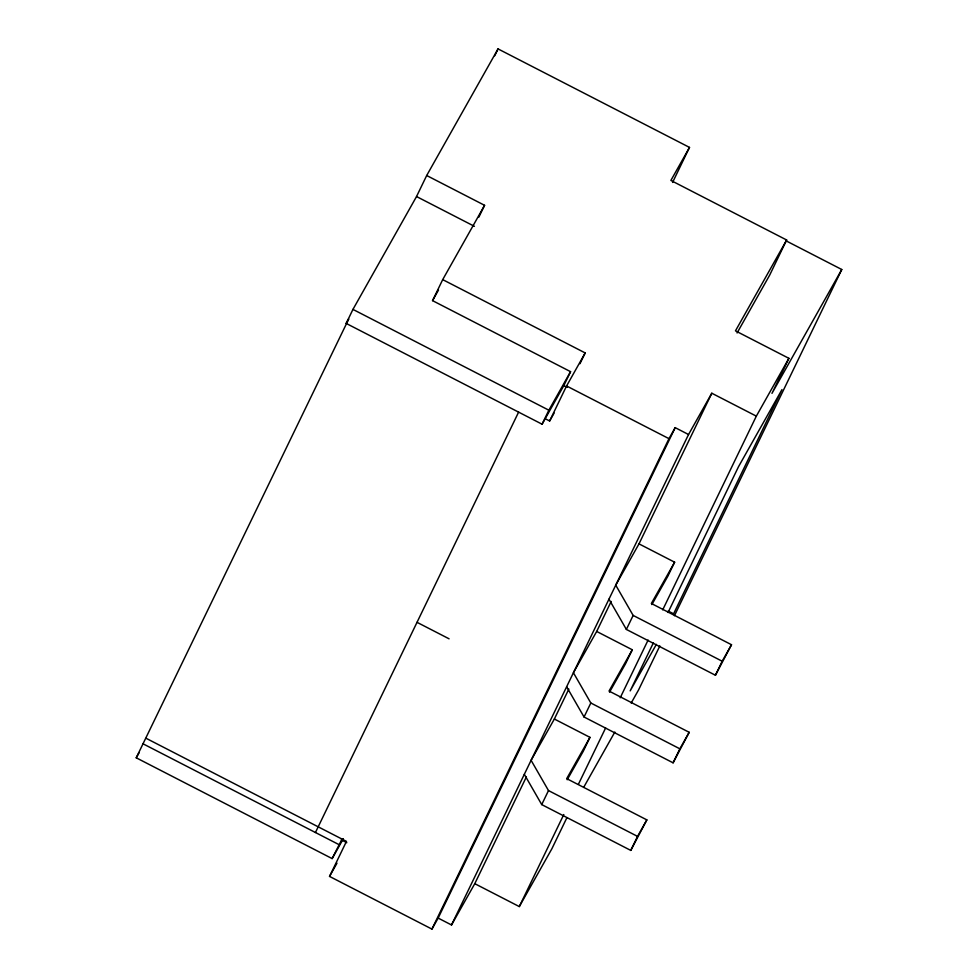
<?xml version="1.0" encoding="UTF-8"?>
<svg xmlns="http://www.w3.org/2000/svg" width="978" height="978" viewBox="0 0 978 978"><rect width="100%" height="100%" fill="white"/><g stroke="black" fill="none" stroke-linecap="round" stroke-linejoin="round"><path stroke-width="1.47" d="M343.376 838.672L332.141 858.598L136.235 757.803L348.608 319.28M426.689 175.514L484.575 205.307L442.704 279.622L432.545 300.637L570.565 371.664L563.793 385.674L542.081 424.207L346.175 323.412L352.948 309.403L416.53 196.541L426.689 175.514L498.034 48.9L689.502 147.409L672.571 182.446M494.721 55.77L498.034 48.9M478.865 217.128L484.575 205.307M315.442 832.51L518.609 412.129M332.141 858.598L342.019 839.087M542.081 424.207L548.854 410.198L570.565 371.664M689.502 147.409L670.884 180.441L786.654 240.001L735.468 330.845L788.904 358.327L756.336 416.139L711.801 393.229L688.536 434.513L675.187 427.643L438.156 918.085L431.946 929.1L329.537 876.41L346.469 841.373L146.101 738.292M545.186 418.706L549.636 420.992L566.568 385.968L585.186 352.936L442.704 279.622M579.966 363.706L585.186 352.936M431.946 929.1L668.976 438.657L675.187 427.643M438.156 918.085L451.518 924.968L688.536 434.513M451.518 924.968L474.782 883.672L526.396 776.862M554.355 719.026L589.966 737.351L566.702 778.635L646.849 819.882L637.546 836.386L548.499 790.579L531.091 760.309L554.355 719.026L568.841 689.05M596.678 631.446L632.301 649.771L609.037 691.055L689.184 732.302L679.869 748.818L590.822 702.999L573.414 672.73L596.678 631.446L611.164 601.47M639.001 543.866L674.624 562.191L651.36 603.475L731.507 644.722L722.204 661.238L633.145 615.419L615.737 585.15L639.001 543.866L711.801 393.229M786.654 240.001L769.723 275.038L737.082 332.96M646.849 819.882L630.773 850.408L541.726 804.588L548.499 790.579M689.184 732.302L673.096 762.828L584.049 717.008L590.822 702.999M731.507 644.722L715.431 675.248L626.372 629.429L633.145 615.419M589.966 737.351L583.206 751.361L567.203 779.747M632.301 649.771L625.529 663.781L609.526 692.167M674.624 562.191L667.852 576.201L651.861 604.587M474.782 883.672L519.306 906.582L563.793 814.54M578.389 784.319L605.614 727.987M620.223 697.766L648.108 640.064M662.717 609.844L756.336 416.139M566.849 817.791L551.873 848.782L519.306 906.582M788.904 358.327L771.972 393.364L841.765 269.5L786.275 240.943M653.438 642.742L630.174 690.884L656.372 644.368M668.06 612.485L738.524 466.677L781.96 389.611L673.597 613.805L668.17 611.018M659.844 645.92L638.597 689.881L631.177 703.06M674.453 615.688L841.765 269.5M630.773 850.408L637.546 836.386M673.096 762.828L679.869 748.818M715.431 675.248L722.204 661.238M346.175 323.412L348.657 319.011M136.235 757.803L139.231 752.498M432.545 300.637L438.523 290.026M549.636 420.992L554.11 413.071M329.537 876.41L336.982 863.195M583.658 787.388L614.844 732.045M416.53 196.541L474.416 226.321M566.568 385.968L668.976 438.657M563.793 385.674L567.142 387.386M352.948 309.403L548.854 410.198M417.031 622.326L449.085 638.817M341.371 839.882L346.799 842.681M143.008 743.793L338.914 844.589M608.964 599.172L626.372 629.429M566.641 686.752L584.049 717.008M524.318 774.319L541.726 804.588"/></g></svg>
